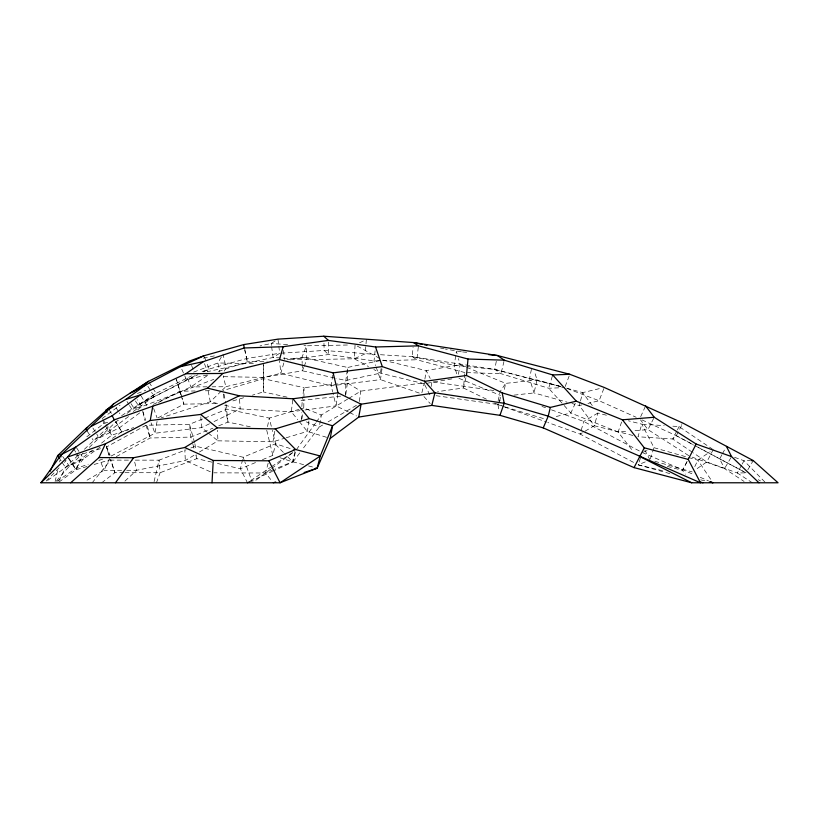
<?xml version="1.0" encoding="UTF-8"?>
<svg xmlns="http://www.w3.org/2000/svg" width="819" height="819" viewBox="0 0 819 819"><rect width="100%" height="100%" fill="white"/><g stroke="black" fill="none" stroke-linecap="round" stroke-linejoin="round"><path stroke-width="0.61" stroke-dasharray="4.09 3.07" d="M263.472 365.059L263.431 391.932L252.416 395.167M345.659 395.577L345.833 380.507L347.604 367.465L382.555 360.032L426.197 370.597L460.145 364.65L505.681 383.374L537.059 379.924L560.472 386.445M301.658 420.034L301.761 412.674M301.842 406.541L302.518 396.939M347.645 399.078L321.406 414.967L303.777 407.985L303.9 399.099M303.921 397.829L304.064 387.684L263.36 378.695L223.259 390.468M355.067 344.86L354.32 358.763L368.437 366.554M366.359 339.639L365.172 353.777L354.32 358.763L306.777 359.674L281.838 358.046M464.885 372.563L416.851 359.776L412.233 356.695L413.073 347.266M464.782 373.751L463.452 387.991L486.445 399.191M375.122 350.767L374.027 360.892L375.634 365.571M418.294 347.123L416.851 359.776L374.027 360.892L328.583 354.514L288.298 360.145M292.772 399.959L291.298 411.803L297.727 419.645M345.813 394.42L347.42 382.882L347.604 367.465L301.986 357.258L287.08 359.797M359.336 401.535L360.769 391.134L347.42 382.882L304.064 387.684L302.702 395.782M381.982 368.98L380.466 379.606L331.193 385.862L280.815 373.29L225.788 386.732L212.09 386.803M308.896 420.956L307.371 431.398L285.985 437.848M337.827 393.98L336.077 405.866L348.546 412.029M332.77 375.225L331.193 385.862L332.627 391.748M429.862 394.819L424.181 383.763L424.733 380.17M424.918 378.972L426.197 370.597L430.21 378.409M431.173 386.507L431.92 381.756M381.173 368.376L380.385 373.147L345.833 380.507L335.913 378.286M301.873 418.826L303.358 410.391M458.445 374.263L460.145 364.65L458.435 358.579M274.805 431.255L272.911 441.789L283.609 452.661M157.074 421.427L154.934 433.261L110.555 456.337M496.304 361.312L494.748 369.42L501.003 373.689L548.648 388.237L564.772 387.612M531.398 369.328L529.586 378.583L534.008 392.925L567.045 402.129M267.496 426.617L269.287 418.089L299.017 409.377M498.126 400.86L500.225 391.431L505.681 383.374L503.839 391.636M55.108 481.552L57.954 469.287M59.664 461.936L60.227 459.479L61.568 461.537M154.085 481.592L159.05 460.165L186.128 449.795M242.578 459.541L240.438 468.785L247.44 482.78M262.428 459.694L272.85 455.395L275.563 443.775L272.277 430.323M465.929 377.743L463.452 387.991L437.602 391.625M503.982 361.404L501.003 373.689L467.383 372.635M294.983 451.965L292.526 461.721L274.918 469.082M421.877 392.741L424.457 382.473M580.2 402.006L579.279 405.528L594.297 425.706L633.118 435.524M580.507 400.839L582.657 392.618L601.863 388.042M268.151 463.237L265.53 473.013L271.785 480.825M606.418 415.223L597.87 413.052L594.297 425.706L583.415 432.156M283.845 362.971L280.815 373.29L279.566 360.831M552.334 376.156L548.648 388.237L570.843 412.991L618.069 432.053L628.03 431.244M650.327 458.814L654.012 447.696L641.85 424.181L628.408 420.782M640.427 458.128L638.144 464.834L669.962 473.638M621.631 422.031L618.069 432.053L632.872 451.013M499.221 401.218L500.931 396.447M156.439 482.78L160.114 472.727L159.05 460.165L133.517 460.135M565.192 386.507L569.389 375.399M603.838 388.575L599.099 400.737L587.95 403.439M303.726 367.444L302.416 370.772L263.554 377.395L223.515 376.679M304.166 366.328L306.777 359.674L306.49 345.802L303.962 345.628M640.683 416.676L645.106 406.971M575.307 403.327L570.843 412.991L555.036 416.789M109.551 458.486L104.074 470.29L85.79 480.907M694.799 466.584L697.86 460.165L710.145 451.74M78.102 455.313L65.459 467.444L57.934 482.78L76.239 469.656L86.968 466.543M653.664 418.376L647.952 429.606L633.015 430.835M676.77 431.101L672.737 438.994L637.97 436.752L641.85 424.181L664.189 425.624M677.344 429.975L679.074 426.586L682.114 423.771M686.977 461.721L682.493 470.372L685.319 474.191M692.331 452.221L672.737 438.994L676.289 435.698L681.777 425.174M713.216 449.631L706.766 461.977L695.351 469.809M687.08 461.599L682.493 470.372L664.414 465.632M721.928 454.729L719.686 458.916L724.539 468.611L744.072 481.429M722.491 453.685L725.296 448.464M741.584 465.172L737.305 472.972L706.766 461.977L693.365 452.917M742.188 464.066L744.021 460.728L749.774 460.626M221.314 357.064L217.874 362.971L191.666 372.85M224.211 371.14L226.126 367.844L223.024 354.115M730.906 457.688L724.539 468.611L690.98 456.736M747.839 469.789L753.234 460.565M498.024 403.388L501.433 398.372M315.571 423.065L295.864 450.399L292.956 461.957L273.618 470.802M316.298 422.051L321.406 414.967L319.256 427.006L302.723 448.976M299.723 452.968L292.956 461.957L279.944 457.708M92.178 482.78L110.534 460.114L132.238 460.135M56.439 480.937L69.349 466.216L82.924 453.378M46.212 481.009L60.913 465.939M64.373 462.397L66.104 460.626M221.232 391.154L210.299 401.76L161.108 417.874M222.144 390.264L225.788 386.732L223.321 375.86M84.418 449.252L109.9 425.471M89.261 447.379L116.298 421.468L119.482 419.604M124.928 481.111L136.691 470.28L185.319 460.544L195.106 454.627M86.865 436.762L103.808 423.546L109.879 421.57M92.506 450.153L80.405 459.582L65.459 467.444L46.478 481.316M101.587 443.069L111.681 435.206L128.655 429.688M101.669 482.78L114.926 472.706L123.71 472.706M102.14 418.57L120.035 405.2M128.481 416.584L110.063 430.344L93.448 440.591L92.137 438.615M137.694 409.705L141.789 406.654L213.841 379.34M270.628 469.226L252.457 482.78L244.809 461.875M271.642 468.468L294.86 451.156M139.66 412.909L119.564 427.702L99.212 437.96L96.693 433.998M100.123 447.082L83.671 458.712L69.349 466.216L65.356 460.401M112.469 438.349L121.724 431.808L133.651 427.559M56.869 481.377L75.256 468.785L88.196 464.219M250.604 480.671L270.608 467.291M271.652 466.584L292.711 452.508M127.037 413.308L156.163 393.335L191.574 375.89M152.958 388.339L156.163 393.335L121.263 415.898L119.359 412.889M275.051 341.001L271.171 343.489L260.063 345.935M199.457 451.996L217.946 440.827L272.911 441.789L284.787 438.206M348.74 398.423L360.769 391.134L423.188 382.913M597.87 413.052L583.722 421.437L580.149 434.09L633.681 462.469M582.319 432.801L580.149 434.09L547.747 422.471M322.573 425.071L319.256 427.006L306.347 421.887M328.091 421.857L356.808 405.129M109.04 455.354L106.429 447.031L146.007 425.256L189.506 424.293L203.552 418.611M116.278 456.623L150.153 438.001L190.899 437.09L212.92 428.183M135.442 401.003L138.053 404.965L196.652 374.836M158.405 402.559L179.77 391.236L195.117 390.97M158.057 417.823L183.865 404.156L217.967 403.542M138.053 404.965L197.881 374.733M203.522 371.887L209.162 369.031L246.888 358.466L279.699 353.276L273.116 357.473L207.453 371.652M209.49 423.771L201.525 427.631L154.934 433.261L151.075 422.829M214.046 421.57L240.202 408.906L291.298 411.803L300.01 410.647M153.388 404.351L190.909 386.916L208.732 374.652L186.415 379.586L181.091 367.7M203.481 371.672L209.162 369.031L206.583 362.397M359.582 342.772L364.097 340.684M249.723 481.736L272.481 471.324M273.751 469.574L265.53 473.013L213.882 472.819M190.837 447.993L195.546 446.191L243.11 457.227L275.563 443.775L294.676 450.01M643.499 452.057L647.01 450.604M645.229 461.896L638.144 464.834L665.141 471.304M255.487 462.571L240.438 468.785L215.53 463.001M204.73 418.14L226.965 409.142L269.287 418.089L271.98 429.095M218.714 425.839L227.979 422.092L250.481 426.842M137.469 393.468L145.68 390.335M202.088 371.621L209.162 369.031M98.782 460.493L103.491 458.824M218.386 371.437L247.358 361.803L267.178 361.199M232.842 400.921L245.076 397.328M300.204 409.029L303.777 407.985M75.993 455.845L101.556 448.433M94.124 464.465L110.811 459.623L114.926 472.706L110.534 460.114M581.756 404.934L579.279 405.528L571.938 403.491M203.347 358.159L215.643 355.63M426.668 383.323L446.601 379.832M447.85 379.606L452.825 378.736M304.985 409.991L336.077 405.866L332.913 392.925M340.663 396.13L301.935 400.409L298.208 399.59M514.025 395.127L534.008 392.925L537.059 379.924L534.5 371.724M280.968 353.194L324.15 350.46L375.348 354.402M347.399 345.014L306.49 345.802L301.986 357.258L302.18 363.401M205.354 390.786L210.473 390.694M744.799 472.87L737.305 472.972L752.344 482.78M207.105 386.834L190.909 386.916L186.701 375.931M121.642 470.29L104.074 470.29L99.928 459.889M126.658 470.28L136.691 470.28L134.193 459.991M124.969 472.706L160.114 472.727L196.847 458.65L214.281 462.704M253.347 363.626L217.874 362.971L219.871 371.662M380.436 354.719L412.233 356.695L494.748 369.42L561.087 386.66M287.571 344.564L271.171 343.489L271.498 345.813M280.6 357.964L273.116 357.473L271.652 346.98M672.87 426.187L679.074 426.586L712.182 448.935M461.363 351.791L445.352 349.037M462.602 351.924L467.577 352.436M465.642 366.41L454.258 365.233L412.233 356.695M466.912 366.543L494.748 369.42L561.138 386.681M433.19 381.941L493.898 390.53M436.107 395.71L496.089 404.217M440.458 348.044L444.133 348.792M287.029 397.123L263.431 391.932L263.493 363.82M334.674 377.999L302.416 370.772L302.221 364.629M700.736 479.842L706.869 481.306M217.475 403.47L210.299 401.76L208.087 390.643M224.652 405.19L240.202 408.906L239.445 398.157M424.181 383.763L380.385 373.147L373.863 369.553M303.603 464.639L292.526 461.721L284.5 453.572M308.528 465.929L317.148 468.202M566.635 388.165L582.657 392.618L593.304 406.92M654.012 447.696L697.86 460.165L710.943 479.699M654.79 461.302L692.239 471.939M494.492 403.112L504.013 406.633M505.221 407.002L545.3 419.133M326.597 437.315L307.371 431.398L298.526 420.618M419.246 393.059L380.466 379.606L376.044 366.738M734.541 457.309L744.021 460.728L765.611 482.78M541.973 406.439L545.546 407.719M551.515 409.869L583.722 421.437L642.331 452.538L694.471 474.846M497.338 404.391L546.539 422.041M567.147 388.523L599.099 400.737L636.22 417.291M458.968 378.337L500.481 395.413M700.265 477.323L708.374 480.794M210.35 471.785L185.319 460.544L184.818 449.887M641.983 419.891L676.289 435.698L694.297 445.28M349.672 412.592L356.47 415.95M746.048 472.86L695.208 445.812M695.413 445.884L744.921 472.256M676.289 435.698L694.092 445.219M357.268 346.079L380.354 358.814M758.251 479.678L760.472 480.917M688.718 455.63L647.952 429.606L640.448 419.819M207.32 432.289L201.525 427.631L200.819 416.851M208.292 433.067L217.946 440.827L217.424 430.2M423.945 396.539L430.231 403.624M62.694 456.521L64.691 459.428M105.241 425.675L111.681 435.206L110.063 430.344L106.101 424.457M130.989 403.654L134.296 408.579L141.789 406.654L137.213 399.744M102.805 419.543L105.446 423.474M86.896 430.743L89.517 434.674M62.213 462.52L65.459 467.444M68.274 458.138L75.256 468.785L83.671 458.712L80.886 454.422M76.699 447.983L80.19 453.347M68.694 457.964L76.239 469.656L80.405 459.582L76.658 453.613M149.119 382.34L152.324 387.336M92.905 428.05L96.058 433.005M116.165 407.882L118.714 411.885M73.536 448.628L76.034 452.61M126.996 401.484L128.88 404.504M129.504 405.507L133.262 411.537L154.095 396.396L151.597 392.373M147.87 386.322L150.983 391.359M115.868 421.713L121.724 431.808L115.551 421.826M109.511 410.36L111.364 413.39M141.093 395.874L147.103 405.978M644.819 450L649.958 459.93M106.337 446.099L110.084 455.2M204.453 363.708L207.453 371.365M191.544 365.356L193.274 369.778M204.433 356.869L206.153 361.292M243.11 457.227L244.39 460.718M153.665 408.497L157.074 417.885M106.429 447.031L109.224 455.047M103.143 421.56L103.808 423.546M142.66 410.903L145.7 420.26M146.007 425.256L150.153 438.001L146.836 423.771M180.886 394.758L176.505 379.832M181.265 395.935L183.865 404.156L182.125 398.054M176.177 378.695L181.767 396.836M457.074 353.716L456.388 351.279L454.258 365.233L457.483 376.72M194.533 442.547L189.506 424.293L190.899 437.09L192.557 443.079M194.871 443.755L195.936 449.928M192.885 444.277L194.205 449.068M195.854 455.057L196.847 458.65L196.458 454.914M266.728 430.262L272.85 455.395M142.936 412.1L144.891 420.475M244.789 349.211L247.358 361.803L244.738 350.286M223.996 394.205L225.727 402.917M225.983 404.166L227.979 422.092L224.529 404.678M497.942 404.791L499.283 411.814M277.969 339.138L278.685 345.024M278.829 346.212L279.555 352.098M283.579 350.522L284.398 359.408M223.536 394.011L224.089 401.075M323.966 343.345L324.15 350.46L328.583 354.514L328.388 341.574"/><path stroke-width="1.23" d="M212.019 482.78L213.237 460.473L184.705 447.522L133.64 457.708L98.997 457.575L70.69 482.78M758.978 482.78L731.541 456.592L696.191 444.052L654.238 417.26L622.43 419.809L576.3 401.177L550.307 407.432L502.211 392.874L466.472 375.471L468.007 359.029L418.437 345.853L375.532 346.98L328.368 340.397L283.22 346.713L244.216 347.973L203.603 361.527L180.61 366.615L130.221 393.069L113.616 403.88L85.585 428.767L57.688 455.63L49.99 471.468M622.43 419.809L644.297 447.839L688.226 459.398L700.48 482.78L548.239 416.154L504.197 403.286L434.909 392.803L361.097 404.207L332.565 425.798L330.2 438.421L317.148 468.202L280.088 482.78L40.95 482.78L67.578 457.074L105.405 443.826L150.225 420.516L152.815 406.152L207.596 388.175L222.778 373.444L279.433 359.582L333.128 372.86L382.319 366.615L424.744 381.337L466.472 375.471M330.2 438.421L358.742 417.076L361.097 404.207L338.001 392.792L292.915 398.771L239.271 395.772L207.596 388.175M60.801 457.033L61.364 454.576L108.896 409.346L113.616 403.88M550.307 407.432L548.239 416.154L543.222 427.897L499.948 415.325L431.808 405.395L358.742 417.076M431.808 405.395L434.909 392.803L424.744 381.337M279.433 359.582L283.22 346.713M499.948 415.325L504.197 403.286L502.211 392.874M98.997 457.575L105.405 443.826M543.222 427.897L634.049 467.608L644.297 447.839M688.226 459.398L696.191 444.052M40.95 482.78L61.364 454.576L76.003 446.908L114.312 419.83L152.815 406.152M115.479 482.78L133.64 457.708M67.578 457.074L76.003 446.908M91.646 426.075L112.162 415.735L140.499 394.86L185.862 373.73L203.603 361.527M108.896 409.346L125.747 399.477L146.621 384.316M133.395 391.851L137.418 389.045M139.435 387.643L148.485 381.337L189.813 360.933L203.992 355.753L243.745 344.584L277.969 339.138L323.781 336.22L413.493 342.557L497.42 355.518L569.809 374.293L604.268 387.469L682.872 423.065L753.234 460.565L778.05 482.78L691.676 482.78L634.049 467.608M111.906 406.183L105.712 410.217L107.023 412.203M130.221 393.069L148.485 381.337M87.664 427.498L85.585 428.767L86.896 430.743M184.705 447.522L217.311 427.846L275.225 428.921L309.234 418.632L332.565 425.798L320.28 455.999L317.148 468.202L304.125 472.532M59.859 454.494L57.688 455.63L59.623 458.589M150.225 420.516L200.665 414.455L239.271 395.772M180.61 366.615L203.992 355.753M247.44 482.78L249.723 481.736M268.806 460.8L295.598 449.518L320.28 455.999L280.088 482.78L268.806 460.8L213.237 460.473M273.341 482.78L275.706 481.992M125.747 399.477L140.499 394.86M468.007 359.029L504.279 360.176L552.702 374.948L569.809 374.293M750.931 460.606L753.234 460.565M185.862 373.73L222.778 373.444M488.718 354.617L497.42 355.518L504.279 360.176M422.072 344.297L413.493 342.557L418.437 345.853M424.518 344.799L426.975 345.301M709.326 481.9L713.001 482.78L710.687 481.787M700.562 482.104L703.009 482.78M639.342 456.285L691.676 482.78M200.665 414.455L217.311 427.846M323.781 336.22L328.368 340.397M275.225 428.921L295.598 449.518M552.702 374.948L576.3 401.177M292.915 398.771L309.234 418.632M645.597 405.886L654.238 417.26M112.162 415.735L114.312 419.83M726.422 446.375L731.541 456.592M375.532 346.98L382.319 366.615M333.128 372.86L338.001 392.792M243.745 344.584L244.216 347.973"/></g></svg>
